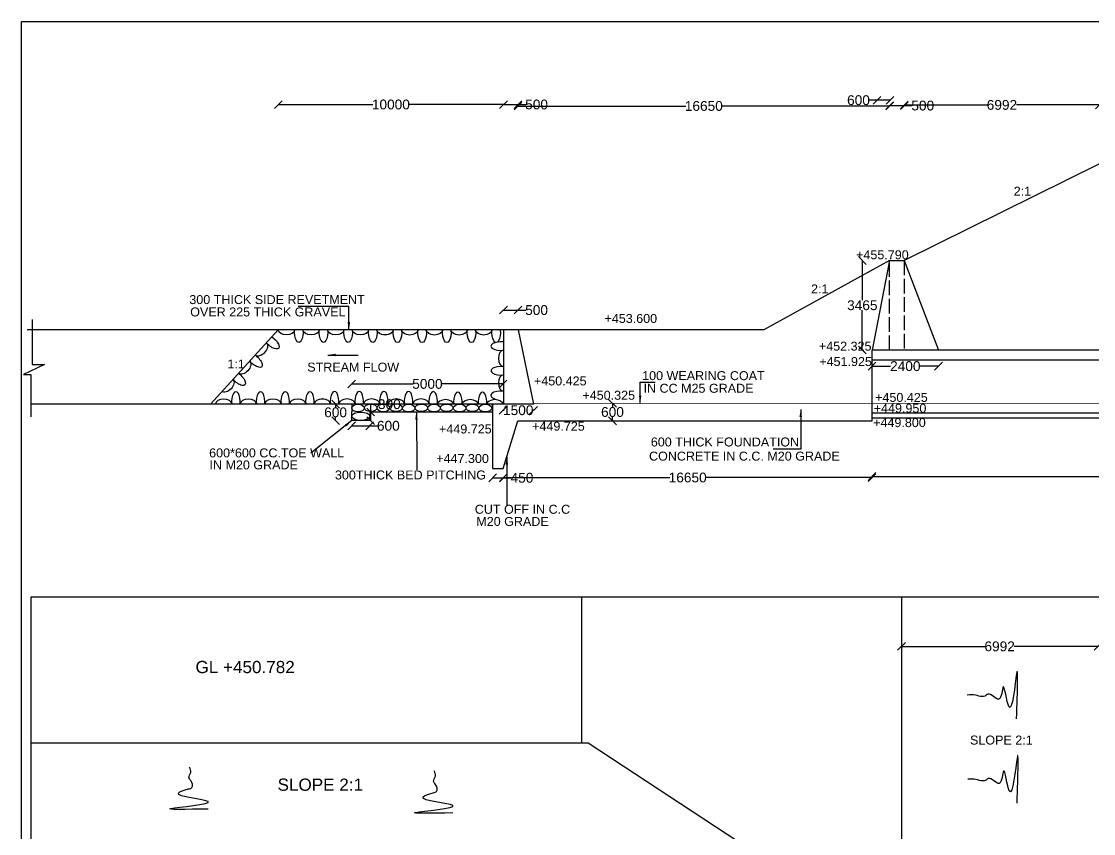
# Model space of a CAD drawing. Header units: millimetres. Extents: x 5124 to 6568637, y 2311 to 91879094.
# Drawn here: x 3886473 to 3899622, y 45945120 to 45955087 of the extents above; entities that cross this region are included whole.
import ezdxf

# ---------------------------------------------------------------- set-up
doc = ezdxf.new("R2010")
doc.units = ezdxf.units.MM
doc.header["$MEASUREMENT"] = 0
doc.linetypes.add('ACAD_ISO02W100', pattern=[15, 12, -3])
for name, color, linetype in [('DIMENSION', 7, 'Continuous'), ('DRAWING', 7, 'Continuous'), ('TEXT', 7, 'Continuous')]:
    doc.layers.add(name, color=color, linetype=linetype)
doc.styles.get("Standard").update_dxf_attribs({"font": 'arial.ttf', "height": 120})
doc.dimstyles.get("Standard").update_dxf_attribs({"dimtxt": 200, "dimasz": 110, "dimexe": 0.18, "dimexo": 0.0625, "dimgap": 0.09, "dimtad": 0, "dimtih": 1, "dimtoh": 1, "dimdec": 0, "dimzin": 0, "dimdsep": 46, "dimtxsty": 'Standard', "dimblk": 'OBLIQUE', "dimcen": 0.09, "dimse1": 1, "dimse2": 1, "dimadec": 0, "dimazin": 0, "dimtfac": 1, "dimtdec": 0, "dimtofl": 0, "dimtmove": 0, "dimatfit": 3, "dimfxl": 1, "dimtolj": 1, "dimtzin": 0, "dimarcsym": 0})

# ---------------------------------------------------------------- blocks, each defined once
blk = doc.blocks.new('_Oblique')
at = {"color": 0, "linetype": 'ByBlock', "lineweight": -2}
blk.add_line((-0.5, -0.5), (0.5, 0.5), dxfattribs=at)
blk = doc.blocks.new('*D136')
at = {"layer": 'Defpoints', "color": 0, "linetype": 'Continuous', "transparency": 16777216}
for p in [(3892385, 45954067), (3889624, 45951302), (3892385, 45951302)]:
    blk.add_point(p, dxfattribs=at)
at = {"layer": 'DIMENSION', "color": 0, "linetype": 'Continuous', "lineweight": -2, "transparency": 16777216}
for p, q in [((3889624, 45954067), (3890784, 45954067)), ((3892385, 45954067), (3891224, 45954067))]:
    blk.add_line(p, q, dxfattribs=at)
at = {"layer": 'DIMENSION', "color": 0, "linetype": 'Continuous', "lineweight": -2, "transparency": 16777216, "xscale": 95, "yscale": 95, "zscale": 95, "rotation": 180}
blk.add_blockref('_Oblique', (3889624, 45954067), dxfattribs=at)
at = {"layer": 'DIMENSION', "color": 0, "linetype": 'Continuous', "lineweight": -2, "transparency": 16777216, "xscale": 95, "yscale": 95, "zscale": 95}
blk.add_blockref('_Oblique', (3892385, 45954067), dxfattribs=at)
at = {"layer": 'DIMENSION', "color": 0, "linetype": 'Continuous', "transparency": 16777216, "insert": (3891004, 45954067), "char_height": 120, "attachment_point": 5}
blk.add_mtext('\\A1;10000', dxfattribs=at)
blk = doc.blocks.new('*D137')
at = {"layer": 'Defpoints', "color": 0, "linetype": 'Continuous', "transparency": 16777216}
for p in [(3892563, 45951544), (3892385, 45951302), (3892563, 45951302)]:
    blk.add_point(p, dxfattribs=at)
at = {"layer": 'DIMENSION', "color": 0, "linetype": 'Continuous', "lineweight": -2, "transparency": 16777216}
for p, q in [((3892385, 45951544), (3892563, 45951544)), ((3892563, 45951544), (3892658, 45951544))]:
    blk.add_line(p, q, dxfattribs=at)
at = {"layer": 'DIMENSION', "color": 0, "linetype": 'Continuous', "lineweight": -2, "transparency": 16777216, "xscale": 95, "yscale": 95, "zscale": 95, "rotation": 180}
blk.add_blockref('_Oblique', (3892385, 45951544), dxfattribs=at)
at = {"layer": 'DIMENSION', "color": 0, "linetype": 'Continuous', "lineweight": -2, "transparency": 16777216, "xscale": 95, "yscale": 95, "zscale": 95}
blk.add_blockref('_Oblique', (3892563, 45951544), dxfattribs=at)
at = {"layer": 'DIMENSION', "color": 0, "linetype": 'Continuous', "transparency": 16777216, "insert": (3892791, 45951544), "char_height": 120, "attachment_point": 5}
blk.add_mtext('\\A1;500', dxfattribs=at)
blk = doc.blocks.new('*D138')
at = {"layer": 'Defpoints', "color": 0, "linetype": 'Continuous', "transparency": 16777216}
for p in [(3892563, 45954067), (3892385, 45953825), (3892563, 45953825)]:
    blk.add_point(p, dxfattribs=at)
at = {"layer": 'DIMENSION', "color": 0, "linetype": 'Continuous', "lineweight": -2, "transparency": 16777216}
for p, q in [((3892385, 45954067), (3892563, 45954067)), ((3892563, 45954067), (3892658, 45954067))]:
    blk.add_line(p, q, dxfattribs=at)
at = {"layer": 'DIMENSION', "color": 0, "linetype": 'Continuous', "lineweight": -2, "transparency": 16777216, "xscale": 95, "yscale": 95, "zscale": 95, "rotation": 180}
blk.add_blockref('_Oblique', (3892385, 45954067), dxfattribs=at)
at = {"layer": 'DIMENSION', "color": 0, "linetype": 'Continuous', "lineweight": -2, "transparency": 16777216, "xscale": 95, "yscale": 95, "zscale": 95}
blk.add_blockref('_Oblique', (3892563, 45954067), dxfattribs=at)
at = {"layer": 'DIMENSION', "color": 0, "linetype": 'Continuous', "transparency": 16777216, "insert": (3892791, 45954067), "char_height": 120, "attachment_point": 5}
blk.add_mtext('\\A1;500', dxfattribs=at)
blk = doc.blocks.new('*D139')
at = {"layer": 'Defpoints', "color": 0, "linetype": 'Continuous', "transparency": 16777216}
for p in [(3892563, 45954067), (3897121, 45954049), (3897121, 45952153)]:
    blk.add_point(p, dxfattribs=at)
at = {"layer": 'DIMENSION', "color": 0, "linetype": 'Continuous', "lineweight": -2, "transparency": 16777216}
for p, q in [((3892563, 45954049), (3894622, 45954049)), ((3897121, 45954049), (3895062, 45954049))]:
    blk.add_line(p, q, dxfattribs=at)
at = {"layer": 'DIMENSION', "color": 0, "linetype": 'Continuous', "lineweight": -2, "transparency": 16777216, "xscale": 95, "yscale": 95, "zscale": 95, "rotation": 180}
blk.add_blockref('_Oblique', (3892563, 45954049), dxfattribs=at)
at = {"layer": 'DIMENSION', "color": 0, "linetype": 'Continuous', "lineweight": -2, "transparency": 16777216, "xscale": 95, "yscale": 95, "zscale": 95}
blk.add_blockref('_Oblique', (3897121, 45954049), dxfattribs=at)
at = {"layer": 'DIMENSION', "color": 0, "linetype": 'Continuous', "transparency": 16777216, "insert": (3894842, 45954049), "char_height": 120, "attachment_point": 5}
blk.add_mtext('\\A1;16650', dxfattribs=at)
blk = doc.blocks.new('*D140')
at = {"layer": 'Defpoints', "color": 0, "linetype": 'Continuous', "transparency": 16777216}
for p in [(3897300, 45954054), (3897121, 45952153), (3897300, 45952153)]:
    blk.add_point(p, dxfattribs=at)
at = {"layer": 'DIMENSION', "color": 0, "linetype": 'Continuous', "lineweight": -2, "transparency": 16777216}
for p, q in [((3897121, 45954054), (3897300, 45954054)), ((3897300, 45954054), (3897395, 45954054))]:
    blk.add_line(p, q, dxfattribs=at)
at = {"layer": 'DIMENSION', "color": 0, "linetype": 'Continuous', "lineweight": -2, "transparency": 16777216, "xscale": 95, "yscale": 95, "zscale": 95, "rotation": 180}
blk.add_blockref('_Oblique', (3897121, 45954054), dxfattribs=at)
at = {"layer": 'DIMENSION', "color": 0, "linetype": 'Continuous', "lineweight": -2, "transparency": 16777216, "xscale": 95, "yscale": 95, "zscale": 95}
blk.add_blockref('_Oblique', (3897300, 45954054), dxfattribs=at)
at = {"layer": 'DIMENSION', "color": 0, "linetype": 'Continuous', "transparency": 16777216, "insert": (3897527, 45954054), "char_height": 120, "attachment_point": 5}
blk.add_mtext('\\A1;500', dxfattribs=at)
blk = doc.blocks.new('*D141')
at = {"layer": 'Defpoints', "color": 0, "linetype": 'Continuous', "transparency": 16777216}
for p in [(3896967, 45954120), (3897125, 45954054), (3896967, 45954049)]:
    blk.add_point(p, dxfattribs=at)
at = {"layer": 'DIMENSION', "color": 0, "linetype": 'Continuous', "lineweight": -2, "transparency": 16777216}
for p, q in [((3896967, 45954120), (3896872, 45954120)), ((3897125, 45954120), (3896967, 45954120))]:
    blk.add_line(p, q, dxfattribs=at)
at = {"layer": 'DIMENSION', "color": 0, "linetype": 'Continuous', "lineweight": -2, "transparency": 16777216, "xscale": 95, "yscale": 95, "zscale": 95, "rotation": 180}
blk.add_blockref('_Oblique', (3896967, 45954120), dxfattribs=at)
at = {"layer": 'DIMENSION', "color": 0, "linetype": 'Continuous', "lineweight": -2, "transparency": 16777216, "xscale": 95, "yscale": 95, "zscale": 95}
blk.add_blockref('_Oblique', (3897125, 45954120), dxfattribs=at)
at = {"layer": 'DIMENSION', "color": 0, "linetype": 'Continuous', "transparency": 16777216, "insert": (3896739, 45954120), "char_height": 120, "attachment_point": 5}
blk.add_mtext('\\A1;600', dxfattribs=at)
blk = doc.blocks.new('*D142')
at = {"layer": 'Defpoints', "color": 0, "linetype": 'Continuous', "transparency": 16777216}
for p in [(3899695, 45954062), (3899695, 45953340), (3897300, 45952153)]:
    blk.add_point(p, dxfattribs=at)
at = {"layer": 'DIMENSION', "color": 0, "linetype": 'Continuous', "lineweight": -2, "transparency": 16777216}
for p, q in [((3897300, 45954062), (3898319, 45954062)), ((3899695, 45954062), (3898677, 45954062))]:
    blk.add_line(p, q, dxfattribs=at)
at = {"layer": 'DIMENSION', "color": 0, "linetype": 'Continuous', "lineweight": -2, "transparency": 16777216, "xscale": 95, "yscale": 95, "zscale": 95, "rotation": 180}
blk.add_blockref('_Oblique', (3897300, 45954062), dxfattribs=at)
at = {"layer": 'DIMENSION', "color": 0, "linetype": 'Continuous', "lineweight": -2, "transparency": 16777216, "xscale": 95, "yscale": 95, "zscale": 95}
blk.add_blockref('_Oblique', (3899695, 45954062), dxfattribs=at)
at = {"layer": 'DIMENSION', "color": 0, "linetype": 'Continuous', "transparency": 16777216, "insert": (3898498, 45954062), "char_height": 120, "attachment_point": 5}
blk.add_mtext('\\A1;6992', dxfattribs=at)
blk = doc.blocks.new('*D154')
at = {"layer": 'Defpoints', "color": 0, "linetype": 'Continuous', "transparency": 16777216}
for p in [(3890326, 45950390), (3890524, 45950390), (3890524, 45950187)]:
    blk.add_point(p, dxfattribs=at)
at = {"layer": 'DIMENSION', "color": 0, "linetype": 'Continuous', "lineweight": -2, "transparency": 16777216}
for p, q in [((3890326, 45950390), (3890326, 45950350)), ((3890326, 45950187), (3890326, 45950227))]:
    blk.add_line(p, q, dxfattribs=at)
at = {"layer": 'DIMENSION', "color": 0, "linetype": 'Continuous', "lineweight": -2, "transparency": 16777216, "xscale": 95, "yscale": 95, "zscale": 95}
for p, rotation in [((3890326, 45950390), 90), ((3890326, 45950187), 270)]:
    blk.add_blockref('_Oblique', p, dxfattribs=dict(at, rotation=rotation))
at = {"layer": 'DIMENSION', "color": 0, "linetype": 'Continuous', "transparency": 16777216, "insert": (3890326, 45950289), "char_height": 120, "attachment_point": 5}
blk.add_mtext('\\A1;600', dxfattribs=at)
blk = doc.blocks.new('*D155')
at = {"layer": 'Defpoints', "color": 0, "linetype": 'Continuous', "transparency": 16777216}
for p in [(3890524, 45950187), (3890745, 45950187), (3890745, 45950124)]:
    blk.add_point(p, dxfattribs=at)
at = {"layer": 'DIMENSION', "color": 0, "linetype": 'Continuous', "lineweight": -2, "transparency": 16777216}
for p, q in [((3890524, 45950124), (3890745, 45950124)), ((3890745, 45950124), (3890840, 45950124))]:
    blk.add_line(p, q, dxfattribs=at)
at = {"layer": 'DIMENSION', "color": 0, "linetype": 'Continuous', "lineweight": -2, "transparency": 16777216, "xscale": 95, "yscale": 95, "zscale": 95, "rotation": 180}
blk.add_blockref('_Oblique', (3890524, 45950124), dxfattribs=at)
at = {"layer": 'DIMENSION', "color": 0, "linetype": 'Continuous', "lineweight": -2, "transparency": 16777216, "xscale": 95, "yscale": 95, "zscale": 95}
blk.add_blockref('_Oblique', (3890745, 45950124), dxfattribs=at)
at = {"layer": 'DIMENSION', "color": 0, "linetype": 'Continuous', "transparency": 16777216, "insert": (3890973, 45950124), "char_height": 120, "attachment_point": 5}
blk.add_mtext('\\A1;600', dxfattribs=at)
blk = doc.blocks.new('*D156')
at = {"layer": 'Defpoints', "color": 0, "linetype": 'Continuous', "transparency": 16777216}
for p in [(3890745, 45950294), (3890757, 45950294), (3890745, 45950187)]:
    blk.add_point(p, dxfattribs=at)
at = {"layer": 'DIMENSION', "color": 0, "linetype": 'Continuous', "lineweight": -2, "transparency": 16777216}
for p, q in [((3890757, 45950294), (3890757, 45950389)), ((3890757, 45950389), (3890852, 45950389)), ((3890757, 45950187), (3890757, 45950294))]:
    blk.add_line(p, q, dxfattribs=at)
at = {"layer": 'DIMENSION', "color": 0, "linetype": 'Continuous', "lineweight": -2, "transparency": 16777216, "xscale": 95, "yscale": 95, "zscale": 95}
for p, rotation in [((3890757, 45950294), 90), ((3890757, 45950187), 270)]:
    blk.add_blockref('_Oblique', p, dxfattribs=dict(at, rotation=rotation))
at = {"layer": 'DIMENSION', "color": 0, "linetype": 'Continuous', "transparency": 16777216, "insert": (3890985, 45950389), "char_height": 120, "attachment_point": 5}
blk.add_mtext('\\A1;300', dxfattribs=at)
blk = doc.blocks.new('*D157')
at = {"layer": 'Defpoints', "color": 0, "linetype": 'Continuous', "transparency": 16777216}
for p in [(3892252, 45949601), (3892382, 45949601), (3892382, 45949486)]:
    blk.add_point(p, dxfattribs=at)
at = {"layer": 'DIMENSION', "color": 0, "linetype": 'Continuous', "lineweight": -2, "transparency": 16777216}
for p, q in [((3892252, 45949486), (3892382, 45949486)), ((3892382, 45949486), (3892477, 45949486))]:
    blk.add_line(p, q, dxfattribs=at)
at = {"layer": 'DIMENSION', "color": 0, "linetype": 'Continuous', "lineweight": -2, "transparency": 16777216, "xscale": 95, "yscale": 95, "zscale": 95, "rotation": 180}
blk.add_blockref('_Oblique', (3892252, 45949486), dxfattribs=at)
at = {"layer": 'DIMENSION', "color": 0, "linetype": 'Continuous', "lineweight": -2, "transparency": 16777216, "xscale": 95, "yscale": 95, "zscale": 95}
blk.add_blockref('_Oblique', (3892382, 45949486), dxfattribs=at)
at = {"layer": 'DIMENSION', "color": 0, "linetype": 'Continuous', "transparency": 16777216, "insert": (3892612, 45949486), "char_height": 120, "attachment_point": 5}
blk.add_mtext('\\A1;450', dxfattribs=at)
blk = doc.blocks.new('*D158')
at = {"layer": 'Defpoints', "color": 0, "linetype": 'Continuous', "transparency": 16777216}
for p in [(3892380, 45950384), (3892753, 45950390), (3892753, 45950315)]:
    blk.add_point(p, dxfattribs=at)
at = {"layer": 'DIMENSION', "color": 0, "linetype": 'Continuous', "lineweight": -2, "transparency": 16777216}
for p, q in [((3892380, 45950315), (3892393, 45950315)), ((3892753, 45950315), (3892740, 45950315))]:
    blk.add_line(p, q, dxfattribs=at)
at = {"layer": 'DIMENSION', "color": 0, "linetype": 'Continuous', "lineweight": -2, "transparency": 16777216, "xscale": 95, "yscale": 95, "zscale": 95, "rotation": 180}
blk.add_blockref('_Oblique', (3892380, 45950315), dxfattribs=at)
at = {"layer": 'DIMENSION', "color": 0, "linetype": 'Continuous', "lineweight": -2, "transparency": 16777216, "xscale": 95, "yscale": 95, "zscale": 95}
blk.add_blockref('_Oblique', (3892753, 45950315), dxfattribs=at)
at = {"layer": 'DIMENSION', "color": 0, "linetype": 'Continuous', "transparency": 16777216, "insert": (3892566, 45950315), "char_height": 120, "attachment_point": 5}
blk.add_mtext('\\A1;1500', dxfattribs=at)
blk = doc.blocks.new('*D159')
at = {"layer": 'Defpoints', "color": 0, "linetype": 'Continuous', "transparency": 16777216}
for p in [(3893722, 45950401), (3893722, 45950401), (3893699, 45950185)]:
    blk.add_point(p, dxfattribs=at)
at = {"layer": 'DIMENSION', "color": 0, "linetype": 'Continuous', "lineweight": -2, "transparency": 16777216}
for p, q in [((3893722, 45950401), (3893722, 45950354)), ((3893722, 45950185), (3893722, 45950231))]:
    blk.add_line(p, q, dxfattribs=at)
at = {"layer": 'DIMENSION', "color": 0, "linetype": 'Continuous', "lineweight": -2, "transparency": 16777216, "xscale": 95, "yscale": 95, "zscale": 95}
for p, rotation in [((3893722, 45950401), 90), ((3893722, 45950185), 270)]:
    blk.add_blockref('_Oblique', p, dxfattribs=dict(at, rotation=rotation))
at = {"layer": 'DIMENSION', "color": 0, "linetype": 'Continuous', "transparency": 16777216, "insert": (3893722, 45950293), "char_height": 120, "attachment_point": 5}
blk.add_mtext('\\A1;600', dxfattribs=at)
blk = doc.blocks.new('*D160')
at = {"layer": 'Defpoints', "color": 0, "linetype": 'Continuous', "transparency": 16777216}
for p in [(3896905, 45950185), (3892382, 45949601), (3896905, 45949489)]:
    blk.add_point(p, dxfattribs=at)
at = {"layer": 'DIMENSION', "color": 0, "linetype": 'Continuous', "lineweight": -2, "transparency": 16777216}
for p, q in [((3892382, 45949489), (3894424, 45949489)), ((3896905, 45949489), (3894864, 45949489))]:
    blk.add_line(p, q, dxfattribs=at)
at = {"layer": 'DIMENSION', "color": 0, "linetype": 'Continuous', "lineweight": -2, "transparency": 16777216, "xscale": 95, "yscale": 95, "zscale": 95, "rotation": 180}
blk.add_blockref('_Oblique', (3892382, 45949489), dxfattribs=at)
at = {"layer": 'DIMENSION', "color": 0, "linetype": 'Continuous', "lineweight": -2, "transparency": 16777216, "xscale": 95, "yscale": 95, "zscale": 95}
blk.add_blockref('_Oblique', (3896905, 45949489), dxfattribs=at)
at = {"layer": 'DIMENSION', "color": 0, "linetype": 'Continuous', "transparency": 16777216, "insert": (3894644, 45949489), "char_height": 120, "attachment_point": 5}
blk.add_mtext('\\A1;16650', dxfattribs=at)
blk = doc.blocks.new('*D161')
at = {"layer": 'Defpoints', "color": 0, "linetype": 'Continuous', "transparency": 16777216}
for p in [(3896905, 45951054), (3897720, 45951054), (3897720, 45950856)]:
    blk.add_point(p, dxfattribs=at)
at = {"layer": 'DIMENSION', "color": 0, "linetype": 'Continuous', "lineweight": -2, "transparency": 16777216}
for p, q in [((3896905, 45950856), (3897133, 45950856)), ((3897720, 45950856), (3897493, 45950856))]:
    blk.add_line(p, q, dxfattribs=at)
at = {"layer": 'DIMENSION', "color": 0, "linetype": 'Continuous', "lineweight": -2, "transparency": 16777216, "xscale": 95, "yscale": 95, "zscale": 95, "rotation": 180}
blk.add_blockref('_Oblique', (3896905, 45950856), dxfattribs=at)
at = {"layer": 'DIMENSION', "color": 0, "linetype": 'Continuous', "lineweight": -2, "transparency": 16777216, "xscale": 95, "yscale": 95, "zscale": 95}
blk.add_blockref('_Oblique', (3897720, 45950856), dxfattribs=at)
at = {"layer": 'DIMENSION', "color": 0, "linetype": 'Continuous', "transparency": 16777216, "insert": (3897313, 45950856), "char_height": 120, "attachment_point": 5}
blk.add_mtext('\\A1;2400', dxfattribs=at)
blk = doc.blocks.new('*D170')
at = {"layer": 'Defpoints', "color": 0, "linetype": 'Continuous', "transparency": 16777216}
for p in [(3896905, 45950185), (3918234, 45950102), (3918234, 45949502)]:
    blk.add_point(p, dxfattribs=at)
at = {"layer": 'DIMENSION', "color": 0, "linetype": 'Continuous', "lineweight": -2, "transparency": 16777216}
for p, q in [((3896905, 45949502), (3907344, 45949502)), ((3918234, 45949502), (3907796, 45949502))]:
    blk.add_line(p, q, dxfattribs=at)
at = {"layer": 'DIMENSION', "color": 0, "linetype": 'Continuous', "lineweight": -2, "transparency": 16777216, "xscale": 95, "yscale": 95, "zscale": 95, "rotation": 180}
blk.add_blockref('_Oblique', (3896905, 45949502), dxfattribs=at)
at = {"layer": 'DIMENSION', "color": 0, "linetype": 'Continuous', "lineweight": -2, "transparency": 16777216, "xscale": 95, "yscale": 95, "zscale": 95}
blk.add_blockref('_Oblique', (3918234, 45949502), dxfattribs=at)
at = {"layer": 'DIMENSION', "color": 0, "linetype": 'Continuous', "transparency": 16777216, "insert": (3907570, 45949502), "char_height": 120, "attachment_point": 5}
blk.add_mtext('\\A1;62584', dxfattribs=at)
blk = doc.blocks.new('*D182')
at = {"layer": 'Defpoints', "color": 0, "linetype": 'Continuous', "transparency": 16777216}
for p in [(3892380, 45950638), (3890524, 45950390), (3892380, 45950384)]:
    blk.add_point(p, dxfattribs=at)
at = {"layer": 'DIMENSION', "color": 0, "linetype": 'Continuous', "lineweight": -2, "transparency": 16777216}
for p, q in [((3890524, 45950638), (3891273, 45950638)), ((3892380, 45950638), (3891631, 45950638))]:
    blk.add_line(p, q, dxfattribs=at)
at = {"layer": 'DIMENSION', "color": 0, "linetype": 'Continuous', "lineweight": -2, "transparency": 16777216, "xscale": 95, "yscale": 95, "zscale": 95, "rotation": 180}
blk.add_blockref('_Oblique', (3890524, 45950638), dxfattribs=at)
at = {"layer": 'DIMENSION', "color": 0, "linetype": 'Continuous', "lineweight": -2, "transparency": 16777216, "xscale": 95, "yscale": 95, "zscale": 95}
blk.add_blockref('_Oblique', (3892380, 45950638), dxfattribs=at)
at = {"layer": 'DIMENSION', "color": 0, "linetype": 'Continuous', "transparency": 16777216, "insert": (3891452, 45950638), "char_height": 120, "attachment_point": 5}
blk.add_mtext('\\A1;5000', dxfattribs=at)
blk = doc.blocks.new('*D183')
at = {"layer": 'Defpoints', "color": 0, "linetype": 'Continuous', "transparency": 16777216}
for p in [(3897266, 45947526), (3899675, 45947417), (3899675, 45947417)]:
    blk.add_point(p, dxfattribs=at)
at = {"layer": 'DIMENSION', "color": 0, "linetype": 'Continuous', "lineweight": -2, "transparency": 16777216}
for p, q in [((3897266, 45947417), (3898291, 45947417)), ((3899675, 45947417), (3898649, 45947417))]:
    blk.add_line(p, q, dxfattribs=at)
at = {"layer": 'DIMENSION', "color": 0, "linetype": 'Continuous', "lineweight": -2, "transparency": 16777216, "xscale": 95, "yscale": 95, "zscale": 95, "rotation": 180}
blk.add_blockref('_Oblique', (3897266, 45947417), dxfattribs=at)
at = {"layer": 'DIMENSION', "color": 0, "linetype": 'Continuous', "lineweight": -2, "transparency": 16777216, "xscale": 95, "yscale": 95, "zscale": 95}
blk.add_blockref('_Oblique', (3899675, 45947417), dxfattribs=at)
at = {"layer": 'DIMENSION', "color": 0, "linetype": 'Continuous', "transparency": 16777216, "insert": (3898470, 45947417), "char_height": 120, "attachment_point": 5}
blk.add_mtext('\\A1;6992', dxfattribs=at)
blk = doc.blocks.new('*D241')
at = {"layer": 'Defpoints', "color": 0, "linetype": 'Continuous', "lineweight": -2, "transparency": 16777216}
for p, q in [((3896786, 45952153), (3896786, 45951665)), ((3896786, 45951054), (3896786, 45951542))]:
    blk.add_line(p, q, dxfattribs=at)
at = {"layer": 'Defpoints', "color": 0, "linetype": 'Continuous', "transparency": 16777216}
for p in [(3896786, 45952153), (3897121, 45952153), (3896905, 45951054)]:
    blk.add_point(p, dxfattribs=at)
at = {"layer": 'Defpoints', "color": 0, "linetype": 'Continuous', "lineweight": -2, "transparency": 16777216, "xscale": 95, "yscale": 95, "zscale": 95}
for p, rotation in [((3896786, 45952153), 90), ((3896786, 45951054), 270)]:
    blk.add_blockref('_Oblique', p, dxfattribs=dict(at, rotation=rotation))
at = {"layer": 'Defpoints', "color": 0, "linetype": 'Continuous', "transparency": 16777216, "insert": (3896786, 45951603), "char_height": 120, "attachment_point": 5}
blk.add_mtext('\\A1;3465', dxfattribs=at)

msp = doc.modelspace()

# ---------------------------------------------------------------- linework, layer by layer
at = {"layer": 'DIMENSION', "linetype": 'Continuous'}
for points in [[(3898677.5, 45946529.1), (3898677.5, 45947079.6), (3898582.7, 45946678.8), (3898512.1, 45946919.6), (3898458.5, 45946768.8), (3898324.5, 45946829.6), (3898288, 45946805.3), (3898258.8, 45946800.4), (3898173.5, 45946817.5), (3898073.7, 45946819.9)], [(3898683.2, 45945494.8), (3898683.2, 45946045.3), (3898588.3, 45945644.5), (3898517.7, 45945885.4), (3898464.1, 45945734.5), (3898330.2, 45945795.4), (3898293.6, 45945771), (3898264.4, 45945766.2), (3898179.2, 45945783.2), (3898079.3, 45945785.6)], [(3888764.4, 45945420.1), (3888305.6, 45945427.3), (3888764.4, 45945513.2), (3888398.8, 45945617), (3888520.7, 45945667.2), (3888563.7, 45945685.1), (3888549.3, 45945771), (3888527.8, 45945806.8), (3888549.3, 45945871.2), (3888535, 45945935.7)], [(3891765.1, 45945372.3), (3891306.3, 45945379.5), (3891765.1, 45945465.4), (3891399.5, 45945569.2), (3891521.4, 45945619.3), (3891564.4, 45945637.2), (3891550.1, 45945723.2), (3891528.6, 45945759), (3891550.1, 45945823.4), (3891535.7, 45945887.9)]]:
    msp.add_spline(points, degree=3, dxfattribs=at)
at = {"layer": 'DRAWING', "linetype": 'Continuous'}
msp.add_lwpolyline([(3886473.4, 45955087.1), (3934114.5, 45955087.1), (3934114.5, 45929190.4), (3886473.4, 45929190.4)], close=True, dxfattribs=at)
for points in [[(3902826.3, 45953132), (3902054.6, 45953529.5), (3901724.3, 45953529.5), (3901443.7, 45953339.6), (3899695.5, 45953339.6), (3897299.9, 45952152.7)], [(3897120.6, 45952152.7), (3895576.8, 45951301.5), (3892563.2, 45951301.5), (3892384.5, 45951301.5), (3889623.6, 45951301.5), (3886542.8, 45951301.5)], [(3897120.6, 45952152.7), (3896905.3, 45951054.3)], [(3897299.9, 45952152.7), (3897719.9, 45951054.3)], [(3886603, 45951430.1), (3886603, 45950878.3), (3886757.5, 45950878.3), (3886498.9, 45950754.7), (3886590.2, 45950754.7), (3886590.2, 45950235.9)], [(3888793.7, 45950389.7), (3889623.6, 45951301.5)], [(3892384.5, 45951301.5), (3892384.5, 45950389.7)], [(3892563.2, 45951301.5), (3892753.3, 45950389.7)], [(3896905.3, 45950184.5), (3896905.3, 45951054.3)], [(3918233.9, 45951054.3), (3896905.3, 45951054.3)], [(3918233.9, 45950931.3), (3896905.3, 45950931.3)], [(3892753.3, 45950389.7), (3886583.9, 45950389.7)], [(3890745.3, 45950294.5), (3892252, 45950294.5), (3892252, 45950389.7), (3890524, 45950389.7), (3890524, 45950294.5)], [(3892252, 45950389.7), (3892252, 45949601), (3892382.3, 45949601), (3892562, 45950184.5), (3896905.3, 45950184.5)], [(3890745.3, 45950294.5), (3890745.3, 45950187.5), (3890524, 45950187.5), (3890524, 45950294.5)], [(3918233.9, 45950280.8), (3896905.3, 45950280.8)], [(3918233.9, 45950216.9), (3896905.3, 45950216.9)], [(3919330.3, 45948020.9), (3886586.8, 45948020.9), (3886586.8, 45931280.9), (3893468.3, 45931280.9)], [(3893347.1, 45946230.6), (3893347.1, 45948020.9)], [(3897265.5, 45948020.9), (3897265.5, 45941487.3)], [(3895558.3, 45944828.1), (3893422.6, 45946230.6), (3886586.8, 45946230.6)]]:
    msp.add_lwpolyline(points, dxfattribs=at)
at = {"layer": 'DRAWING', "linetype": 'ACAD_ISO02W100', "ltscale": 15}
msp.add_lwpolyline([(3897120.6, 45952152.7), (3897299.9, 45952152.7), (3897299.9, 45951054.3), (3897120.6, 45951054.3)], close=True, dxfattribs=at)
at = {"layer": 'DRAWING', "linetype": 'Continuous', "const_width": 10}
msp.add_lwpolyline([(3918233.9, 45950400.8), (3892751, 45950400.8)], dxfattribs=at)
at = {"layer": 'DRAWING', "extrusion": (0, 0, -1)}
for centre, major_axis, ratio, start_param, end_param in [((3889723.8, 45951301.5), (-100.3, 0), 0.6159741, 3.1415927, 6.2831853), ((3889875.1, 45951272), (0, -124), 0.4233871, 4.4721825, 8.0941882), ((3890026.3, 45951301.5), (-100.3, 0), 0.6159741, 3.1415927, 6.2831853), ((3890177.6, 45951272), (0, -124), 0.4233871, 4.4721825, 8.0941882), ((3890328.8, 45951301.5), (-100.3, 0), 0.6159741, 3.1415927, 6.2831853), ((3890480.1, 45951272), (0, -124), 0.4233871, 4.4721825, 8.0941882), ((3890631.3, 45951301.5), (-100.3, 0), 0.6159741, 3.1415927, 6.2831853), ((3890782.6, 45951272), (0, -124), 0.4233871, 4.4721825, 8.0941882), ((3890933.8, 45951301.5), (-100.3, 0), 0.6159741, 3.1415927, 6.2831853), ((3890933.9, 45951299.8), (-100.3, 0), 0.6159741, 3.1415927, 6.2831853), ((3891085.1, 45951270.3), (0, -124), 0.4233871, 4.4721825, 8.0941882), ((3891236.3, 45951299.8), (-100.3, 0), 0.6159741, 3.1415927, 6.2831853), ((3891387.6, 45951270.3), (0, -124), 0.4233871, 4.4721825, 8.0941882), ((3891538.8, 45951299.8), (-100.3, 0), 0.6159741, 3.1415927, 6.2831853), ((3891690.1, 45951270.3), (0, -124), 0.4233871, 4.4721825, 8.0941882), ((3891841.3, 45951299.8), (-100.3, 0), 0.6159741, 3.1415927, 6.2831853), ((3891992.6, 45951270.3), (0, -124), 0.4233871, 4.4721825, 8.0941882), ((3892143.8, 45951299.8), (-100.3, 0), 0.6159741, 3.1415927, 6.2831853), ((3892295.1, 45951271.1), (0, -124), 0.4233871, 4.4721825, 8.0941882), ((3889534.2, 45951157.5), (93.8, -81.1), 0.4233871, 4.4721825, 8.0941882), ((3889410.4, 45951064.7), (-68.1, -73.5), 0.6159741, 3.1415927, 6.2831853), ((3889204.8, 45950842.8), (-68.1, -73.5), 0.6159741, 3.1415927, 6.2831853), ((3889329.2, 45950933.7), (91, -84.3), 0.4233871, 4.4721825, 8.0941882), ((3889123.7, 45950711.7), (91, -84.3), 0.4233871, 4.4721825, 8.0941882), ((3888999.3, 45950620.8), (-68.1, -73.5), 0.6159741, 3.1415927, 6.2831853)]:
    msp.add_ellipse(centre, major_axis=major_axis, ratio=ratio, start_param=start_param, end_param=end_param, dxfattribs=at)
at = {"layer": 'DRAWING'}
for centre, major_axis, ratio, start_param, end_param in [((3892355, 45951102.6), (-124, 0), 0.4233871, 4.4721825, 8.0941882), ((3892355, 45951102.6), (-124, 0), 0.4233871, 4.4721825, 8.0941882), ((3892384.5, 45950951.4), (0, -100.3), 0.6159741, 3.1415927, 6.2831853), ((3892384.5, 45950951.4), (0, -100.3), 0.6159741, 3.1415927, 6.2831853), ((3892355, 45950800.1), (-124, 0), 0.4233871, 4.4721825, 8.0941882), ((3892355, 45950800.1), (-124, 0), 0.4233871, 4.4721825, 8.0941882), ((3892384.5, 45950648.9), (0, -100.3), 0.6159741, 3.1415927, 6.2831853), ((3892384.5, 45950648.9), (0, -100.3), 0.6159741, 3.1415927, 6.2831853), ((3889103.7, 45950419.2), (0, 124), 0.4233871, 4.4721825, 8.0941882), ((3889406.2, 45950419.2), (0, 124), 0.4233871, 4.4721825, 8.0941882), ((3889708.7, 45950419.2), (0, 124), 0.4233871, 4.4721825, 8.0941882), ((3890011.2, 45950419.2), (0, 124), 0.4233871, 4.4721825, 8.0941882), ((3890313.7, 45950421), (0, 124), 0.4233871, 4.4721825, 8.0941882), ((3890616.2, 45950421), (0, 124), 0.4233871, 4.4721825, 8.0941882), ((3890918.7, 45950421), (0, 124), 0.4233871, 4.4721825, 8.0941882), ((3891221.2, 45950421), (0, 124), 0.4233871, 4.4721825, 8.0941882), ((3891523.7, 45950420.1), (0, 124), 0.4233871, 4.4721825, 8.0941882), ((3891825.6, 45950413.2), (0, 124), 0.4233871, 4.4721825, 8.0941882), ((3892128.1, 45950413.2), (0, 124), 0.4233871, 4.4721825, 8.0941882), ((3892355, 45950497.6), (-124, 0), 0.4233871, 4.4721825, 7.1943994), ((3888952.5, 45950389.7), (-100.3, 0), 0.6159741, 3.1415927, 6.2831853), ((3889255, 45950389.7), (-100.3, 0), 0.6159741, 3.1415927, 6.2831853), ((3889557.5, 45950389.7), (-100.3, 0), 0.6159741, 3.1415927, 6.2831853), ((3889860, 45950389.7), (-100.3, 0), 0.6159741, 3.1415927, 6.2831853), ((3890162.5, 45950391.5), (-100.3, 0), 0.6159741, 3.1415927, 6.2831853), ((3890162.4, 45950389.7), (-100.3, 0), 0.6159741, 3.1415927, 6.2831853), ((3890465, 45950391.5), (-100.3, 0), 0.6159741, 3.1415927, 6.2831853), ((3890767.5, 45950391.5), (-100.3, 0), 0.6159741, 3.1415927, 6.2831853), ((3891070, 45950391.5), (-100.3, 0), 0.6159741, 3.1415927, 6.2831853), ((3891372.5, 45950391.5), (-100.3, 0), 0.6159741, 3.1415927, 6.2831853), ((3891674.3, 45950383.7), (-100.3, 0), 0.6159741, 3.1415927, 6.2831853), ((3891976.8, 45950383.7), (-100.3, 0), 0.6159741, 3.1415927, 6.2831853), ((3892279.3, 45950383.7), (-100.3, 0), 0.6159741, 3.1415927, 6.2831853)]:
    msp.add_ellipse(centre, major_axis=major_axis, ratio=ratio, start_param=start_param, end_param=end_param, dxfattribs=at)
at = {"layer": 'DRAWING', "linetype": 'Continuous'}
for centre, major_axis, ratio in [((3890601.7, 45950342.1), (77.8, 0), 0.5944769), ((3890757.1, 45950344.5), (77.8, 0), 0.5944769), ((3890912.5, 45950343.5), (77.8, 0), 0.5944769), ((3891068, 45950345.9), (77.8, 0), 0.5944769), ((3891223.2, 45950342.1), (77.8, 0), 0.5944769), ((3891378.6, 45950344.5), (77.8, 0), 0.5944769), ((3891533.9, 45950342.1), (77.8, 0), 0.5944769), ((3891689.4, 45950344.5), (77.8, 0), 0.5944769), ((3891846.9, 45950342.1), (77.8, 0), 0.5944769), ((3892002.3, 45950344.5), (77.8, 0), 0.5944769), ((3892162.9, 45950342.1), (77.8, 0), 0.5944769), ((3890634.6, 45950241), (-110.6, 0), 0.4713379)]:
    msp.add_ellipse(centre, major_axis=major_axis, ratio=ratio, dxfattribs=at)

# ---------------------------------------------------------------- texts
at = {"layer": 'DIMENSION', "linetype": 'Continuous', "insert": (3892052, 45949005.4), "char_height": 110, "width": 911.867, "attachment_point": 1}
msp.add_mtext('M20 GRADE', dxfattribs=at)
at = {"layer": 'TEXT'}
for s, height, p in [('2:1', 110, (3898642.7, 45952948.6)), ('+455.790', 110, (3896709.5, 45952168.2)), ('2:1', 110, (3896157.2, 45951749.4)), ('300 THICK SIDE REVETMENT ', 110, (3888532.4, 45951618.4)), ('OVER 225 THICK GRAVEL', 110, (3888543.2, 45951466.7)), ('+453.600', 110, (3893624.1, 45951386.5)), ('+452.325', 110, (3896253.4, 45951046.9)), ('1:1', 110, (3888999.6, 45950828)), ('STREAM FLOW', 110, (3889978.9, 45950789.5)), ('+451.925', 110, (3896258.2, 45950857.7)), ('100 WEARING COAT', 110, (3894086, 45950684.9)), ('+450.425', 110, (3892758.9, 45950619.9)), ('IN CC M25 GRADE', 110, (3894102.4, 45950529.9)), ('+450.325', 110, (3893353.3, 45950444.2)), ('+450.425', 110, (3896943.1, 45950417.5)), ('+449.950', 110, (3896926.2, 45950284.7)), ('+449.725', 110, (3891594.9, 45950030.5)), ('+449.725', 110, (3892736.5, 45950064.6)), ('+449.800', 110, (3896919, 45950108.4)), ('600 THICK FOUNDATION', 110, (3894192.4, 45949870.7)), ('600*600 CC.TOE WALL', 110, (3888775.4, 45949736.7)), ('+447.300', 110, (3891560.6, 45949667.9)), ('CONCRETE IN C.C. M20 GRADE', 110, (3894170.1, 45949697.4)), ('IN M20 GRADE', 110, (3888779.4, 45949589.7)), ('300THICK BED PITCHING', 110, (3890318, 45949465.7)), ('CUT OFF IN C.C ', 110, (3892033.4, 45949044.5)), ('GL +450.782', 150, (3888607.9, 45947088.8)), ('SLOPE 2:1', 110, (3898106.5, 45946212.6)), ('SLOPE 2:1', 150, (3889614.5, 45945644.9))]:
    msp.add_text(s, height=height, dxfattribs=at).set_placement(p)

# ---------------------------------------------------------------- dimensions: what is measured, and where the dimension line sits
at = {"layer": 'Defpoints', "linetype": 'Continuous'}
dim = msp.add_linear_dim(base=(3896785.8, 45952152.7), p1=(3896905.3, 45951054.3), p2=(3897120.6, 45952152.7), angle=90, text='3465', dimstyle='Standard', override={"dimasz": 95, "dimarcsym": 1}, dxfattribs=at)
dim.commit()
dim.dimension.update_dxf_attribs({"geometry": '*D241', "text_midpoint": (3896785.8, 45951603.5)})
at = {"layer": 'DIMENSION', "linetype": 'Continuous'}
for base, p1, p2, text, picture, middle in [((3896966.8, 45954119.6), (3897125.3, 45954053.8), (3896966.8, 45954049.2), '600', '*D141', (3896739.1, 45954119.6)), ((3892384.5, 45954067.3), (3889623.6, 45951301.5), (3892384.5, 45951301.5), '10000', '*D136', (3891004, 45954067.3)), ((3892563.2, 45954067.3), (3892384.5, 45953824.9), (3892563.2, 45953824.9), '500', '*D138', (3892790.6, 45954067.3)), ((3897120.6, 45954049.2), (3892563.2, 45954067.3), (3897120.6, 45952152.7), '16650', '*D139', (3894841.9, 45954049.2)), ((3897299.9, 45954053.8), (3897120.6, 45952152.7), (3897299.9, 45952152.7), '500', '*D140', (3897527.4, 45954053.8)), ((3899695.5, 45954061.6), (3897299.9, 45952152.7), (3899695.5, 45953339.6), '6992', '*D142', (3898497.7, 45954061.6)), ((3892563.2, 45951544), (3892384.5, 45951301.5), (3892563.2, 45951301.5), '500', '*D137', (3892790.6, 45951544)), ((3897719.9, 45950855.7), (3896905.3, 45951054.3), (3897719.9, 45951054.3), '2400', '*D161', (3897312.6, 45950855.7)), ((3892379.6, 45950638.3), (3890524, 45950389.7), (3892379.6, 45950383.7), '5000', '*D182', (3891451.8, 45950638.3)), ((3892753.3, 45950314.9), (3892379.6, 45950383.7), (3892753.3, 45950389.7), '1500', '*D158', (3892566.5, 45950314.9)), ((3890745.3, 45950124.5), (3890524, 45950187.5), (3890745.3, 45950187.5), '600', '*D155', (3890973.1, 45950124.5)), ((3896905.3, 45949489), (3892382.3, 45949601), (3896905.3, 45950184.5), '16650', '*D160', (3894643.8, 45949489)), ((3918233.9, 45949501.7), (3896905.3, 45950184.5), (3918233.9, 45950101.7), '62584', '*D170', (3907569.6, 45949501.7)), ((3892382.3, 45949486.4), (3892252, 45949601), (3892382.3, 45949601), '450', '*D157', (3892612.1, 45949486.4)), ((3899674.8, 45947416.7), (3897265.5, 45947526.5), (3899674.8, 45947416.7), '6992', '*D183', (3898470.2, 45947416.7))]:
    dim = msp.add_linear_dim(base=base, p1=p1, p2=p2, text=text, dimstyle='Standard', override={"dimasz": 95, "dimarcsym": 1}, dxfattribs=at)
    dim.commit()
    dim.dimension.update_dxf_attribs({"geometry": picture, "text_midpoint": middle})
for base, p1, p2, text, picture, middle in [((3890326.3, 45950389.7), (3890524, 45950187.5), (3890524, 45950389.7), '600', '*D154', (3890326.3, 45950288.6)), ((3890757.1, 45950294.5), (3890745.3, 45950187.5), (3890745.3, 45950294.5), '300', '*D156', (3890984.5, 45950389.5)), ((3893721.9, 45950400.8), (3893699, 45950184.5), (3893721.9, 45950400.8), '600', '*D159', (3893721.9, 45950292.7))]:
    dim = msp.add_linear_dim(base=base, p1=p1, p2=p2, angle=90, text=text, dimstyle='Standard', override={"dimasz": 95, "dimarcsym": 1}, dxfattribs=at)
    dim.commit()
    dim.dimension.update_dxf_attribs({"geometry": picture, "text_midpoint": middle})

# ---------------------------------------------------------------- leaders
for points in [[(3890489.4, 45951301.5), (3890489.4, 45951589.9), (3889868.1, 45951589.9)], [(3894061.5, 45950400.8), (3894061.5, 45950659.3), (3894245.3, 45950659.3)], [(3891316.8, 45950294.5), (3891323.4, 45949579.8)], [(3896030.3, 45950325.6), (3896030.3, 45949837.7), (3895691.4, 45949837.7)], [(3890524, 45950187.5), (3890023.4, 45949787.5)], [(3892426, 45949742.9), (3892426, 45949146.2)]]:
    msp.add_leader(points, dimstyle='Standard', override={"dimasz": 95, "dimgap": 0.09, "dimtad": 0, "dimarcsym": 1}, dxfattribs=at)
at = {"layer": 'DRAWING', "linetype": 'Continuous'}
msp.add_leader([(3890230.1, 45950993.2), (3890603.9, 45950993.2)], dimstyle='Standard', override={"dimasz": 95, "dimgap": 0.09, "dimtad": 0, "dimarcsym": 1}, dxfattribs=at)

doc.saveas('drawing.dxf')
